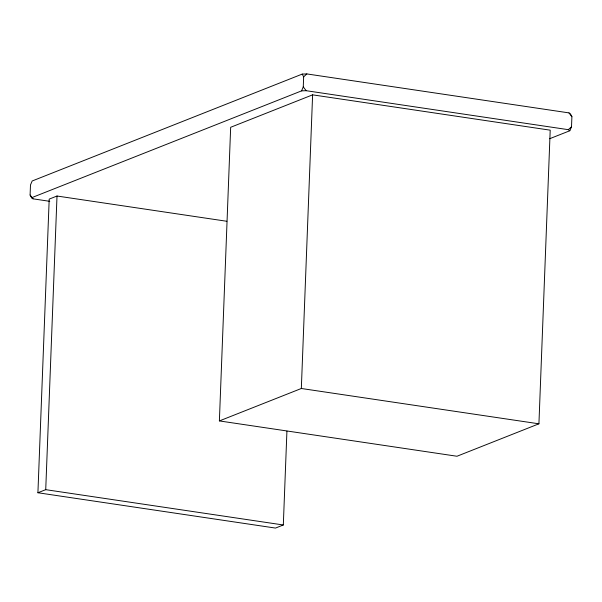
<?xml version="1.0" encoding="UTF-8"?>
<svg xmlns="http://www.w3.org/2000/svg" width="602" height="602" viewBox="0 0 602 602"><rect width="100%" height="100%" fill="white"/><g stroke="black" fill="none" stroke-linecap="round" stroke-linejoin="round"><path stroke-width="0.9" d="M49.77 201.324L33.035 198.833L31.53 197.757L30.1 195.018L30.484 184.957L32.177 180.984L302.219 74.091L306.847 73.926L568.965 112.89L570.47 113.966L571.9 116.705L571.516 126.774L569.823 130.747L549.724 138.701M286.921 431.167L283.316 524.982L275.513 528.074L37.918 492.752L49.198 199.112L57.009 196.019L226.849 221.273M37.918 492.752L45.729 489.667L57.009 196.019M219.384 420.926L230.664 127.285L312.611 94.845L550.205 130.167L538.925 423.808L456.971 456.248L219.384 420.926L301.331 388.493L538.925 423.808M31.53 197.757L301.579 90.872L303.265 86.899L303.656 76.83L302.219 74.091M301.331 388.493L312.611 94.845M303.656 76.83L306.847 73.926M301.579 90.872L306.2 90.706L568.318 129.671L571.516 126.774M45.729 489.667L283.316 524.982M568.318 129.671L569.823 130.747M568.965 112.89L571.9 116.705M303.265 86.899L306.2 90.706M30.1 195.018L33.035 198.833"/></g></svg>
